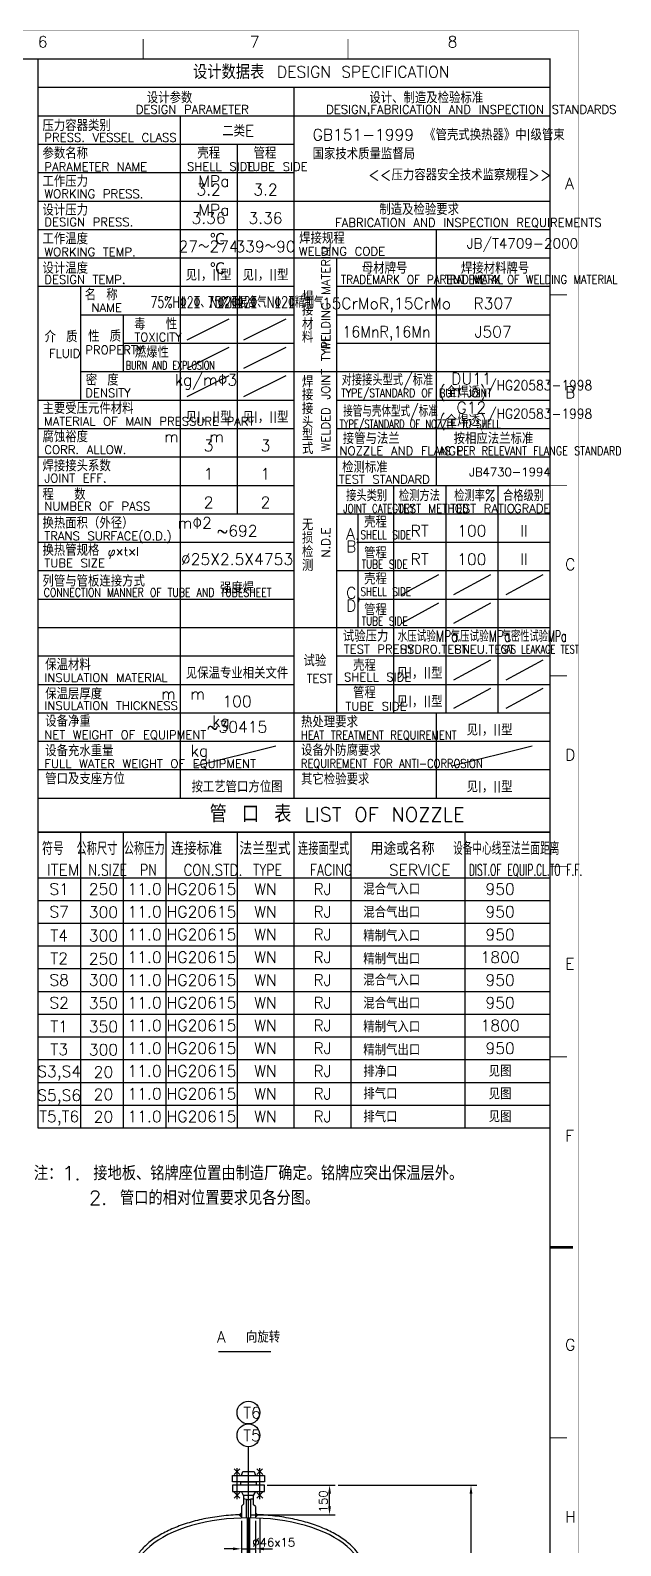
# Model space of a CAD drawing. Extents: x 49444 to 186345, y 41039 to 59803.
# Drawn here: x 69254 to 72365, y 51471 to 59466 of the extents above; entities that cross this region are included whole.
import ezdxf
from ezdxf.enums import TextEntityAlignment as Align

# ---------------------------------------------------------------- set-up
doc = ezdxf.new("R2010")
doc.units = 0
doc.header["$LTSCALE"] = 60
doc.header["$MEASUREMENT"] = 0
doc.header["$PDMODE"] = 3
doc.header["$PDSIZE"] = 0.001
doc.layers.get('0').update_dxf_attribs({"linetype": 'CONTINUOUS'})
doc.layers.get('DEFPOINTS').update_dxf_attribs({"linetype": 'CONTINUOUS'})
doc.styles.get("Standard").update_dxf_attribs({"font": 'txt.shx', "bigfont": 'hztxt.shx'})
doc.dimstyles.new('STANDARD$0', dxfattribs={"dimtxt": 3, "dimasz": 3, "dimexe": 2, "dimexo": 1, "dimgap": 0.5, "dimtad": 1, "dimdec": 0, "dimzin": 0, "dimdsep": 46, "dimtxsty": 'Standard', "dimcen": 1, "dimclrd": 256, "dimclre": 256, "dimclrt": 256, "dimadec": 0, "dimazin": 0, "dimtfac": 1.5, "dimtdec": 3, "dimtix": 1, "dimtmove": 0, "dimatfit": 2, "dimfxl": 0, "dimtolj": 1, "dimarcsym": 0})

# ---------------------------------------------------------------- blocks, each defined once
blk = doc.blocks.new('*D29')
at = {"lineweight": -2}
for p, q in [((70876.1, 51789.8), (71606.6, 51789.8)), ((71576.6, 50480.3), (71576.6, 51744.8)), ((71079.3, 50435.3), (71606.6, 50435.3))]:
    blk.add_line(p, q, dxfattribs=at)
for points in [[(71569.1, 51744.8), (71584.1, 51744.8), (71576.6, 51789.8)], [(71569.1, 50480.3), (71584.1, 50480.3), (71576.6, 50435.3)]]:
    blk.add_solid(points)
at = {"layer": 'DEFPOINTS', "color": 0}
for p in [(70861.1, 51789.8), (71576.6, 51789.8), (71064.3, 50435.3)]:
    blk.add_point(p, dxfattribs=at)
at = {"insert": (71543, 51046.6), "char_height": 45, "attachment_point": 5, "rotation": 90}
blk.add_mtext('\\A1;1343', dxfattribs=at)
blk = doc.blocks.new('*D28')
at = {"lineweight": -2}
for p, q in [((70502.3, 51789.8), (70861.1, 51789.8)), ((70831.1, 51679), (70831.1, 51744.8)), ((70418.4, 51634), (70861.1, 51634))]:
    blk.add_line(p, q, dxfattribs=at)
for points in [[(70823.6, 51744.8), (70838.6, 51744.8), (70831.1, 51789.8)], [(70823.6, 51679), (70838.6, 51679), (70831.1, 51634)]]:
    blk.add_solid(points)
at = {"layer": 'DEFPOINTS', "color": 0}
for p in [(70487.3, 51789.8), (70831.1, 51789.8), (70403.4, 51634)]:
    blk.add_point(p, dxfattribs=at)
at = {"insert": (70798.1, 51704.4), "char_height": 45, "attachment_point": 5, "rotation": 90}
blk.add_mtext('\\A1;150', dxfattribs=at)
blk = doc.blocks.new('*D30')
at = {"lineweight": -2}
for p, q in [((70366.4, 51601.7), (70366.4, 51424.2)), ((70440.2, 51601.7), (70440.2, 51424.2)), ((70321.4, 51454.2), (70276.4, 51454.2)), ((70366.4, 51454.2), (70440.2, 51454.2)), ((70485.2, 51454.2), (70530.2, 51454.2))]:
    blk.add_line(p, q, dxfattribs=at)
for points in [[(70321.4, 51461.7), (70321.4, 51446.7), (70366.4, 51454.2)], [(70485.2, 51461.7), (70485.2, 51446.7), (70440.2, 51454.2)]]:
    blk.add_solid(points)
at = {"layer": 'DEFPOINTS', "color": 0}
for p in [(70366.4, 51616.7), (70440.2, 51616.7), (70440.2, 51454.2)]:
    blk.add_point(p, dxfattribs=at)
at = {"insert": (70537, 51488.4), "char_height": 45, "attachment_point": 5}
blk.add_mtext('\\A1;%%c46x15', dxfattribs=at)

msp = doc.modelspace()

# ---------------------------------------------------------------- linework, layer by layer
for p, q in [((69293.41849, 59165.230231), (71993.41849, 59165.230231)), ((70643.41849, 59165.230231), (70643.41849, 55415.230231)), ((69293.41849, 59015.230231), (71993.41849, 59015.230231)), ((70043.41849, 59015.230231), (70043.41849, 55415.230231)), ((69293.41849, 58865.230231), (70643.41849, 58865.230231)), ((70343.41849, 58865.230231), (70343.41849, 56915.230231)), ((69293.41849, 58715.230231), (70643.41849, 58715.230231)), ((69293.41849, 58565.230231), (71993.41849, 58565.230231)), ((69293.41849, 58415.230231), (71993.41849, 58415.230231)), ((71393.41849, 58415.230231), (71393.41849, 57065.230231)), ((69293.41849, 58265.230231), (71993.41849, 58265.230231)), ((70868.41849, 58265.230231), (70868.41849, 55865.230231)), ((69293.41849, 58115.230231), (70643.41849, 58115.230231)), ((69518.41849, 58115.230231), (69518.41849, 57515.230231)), ((70868.41849, 58115.230231), (71993.41849, 58115.230231)), ((69518.41849, 57965.230231), (70643.41849, 57965.230231)), ((69743.41849, 57965.230231), (69743.41849, 57665.230231)), ((70079.790519, 57833.416244), (70301.660855, 57944.351412)), ((70379.790519, 57833.416244), (70601.660855, 57944.351412)), ((70868.41849, 57965.230231), (71993.41849, 57965.230231)), ((69743.41849, 57815.230231), (70643.41849, 57815.230231)), ((70868.41849, 57815.230231), (71993.41849, 57815.230231)), ((70079.790519, 57683.416244), (70301.660855, 57794.351412)), ((70379.790519, 57683.416244), (70601.660855, 57794.351412)), ((69518.41849, 57665.230231), (70643.41849, 57665.230231)), ((70643.41849, 57665.230231), (71993.41849, 57665.230231)), ((70079.790519, 57533.416244), (70301.660855, 57644.351412)), ((70379.790519, 57533.416244), (70601.660855, 57644.351412)), ((69293.41849, 57515.230231), (70643.41849, 57515.230231)), ((70868.41849, 57515.230231), (71993.41849, 57515.230231)), ((69293.41849, 57365.230231), (70643.41849, 57365.230231)), ((70868.41849, 57365.230231), (71993.41849, 57365.230231)), ((69293.41849, 57215.230231), (70643.41849, 57215.230231)), ((70643.41849, 57215.230231), (71993.41849, 57215.230231)), ((69293.41849, 57065.230231), (70643.41849, 57065.230231)), ((70868.41849, 57065.230231), (71993.41849, 57065.230231)), ((71168.41849, 57065.230231), (71168.41849, 55865.230231)), ((71443.353256, 57065.230231), (71443.353256, 55865.230231)), ((71718.395149, 57065.230231), (71718.395149, 55865.230231)), ((69293.41849, 56915.230231), (70643.41849, 56915.230231)), ((70868.41849, 56915.230231), (71993.41849, 56915.230231)), ((70980.91849, 56915.230231), (70980.91849, 56315.230231)), ((69293.41849, 56765.230231), (70643.41849, 56765.230231)), ((70980.91849, 56765.230231), (71993.41849, 56765.230231)), ((69293.41849, 56615.230231), (70643.41849, 56615.230231)), ((70868.41849, 56615.230231), (71993.41849, 56615.230231)), ((71211.75788, 56488.875507), (71406.519264, 56595.134196)), ((71486.692645, 56488.875507), (71681.45403, 56595.134196)), ((71761.734539, 56488.875507), (71956.495923, 56595.134196)), ((69293.41849, 56465.230231), (70643.41849, 56465.230231)), ((69293.41849, 56465.230231), (70643.41849, 56465.230231)), ((70980.91849, 56465.230231), (71993.41849, 56465.230231)), ((71211.75788, 56338.875507), (71406.519264, 56445.134196)), ((71486.692645, 56338.875507), (71681.45403, 56445.134196)), ((69293.41849, 56315.230231), (70643.41849, 56315.230231)), ((70643.41849, 56315.230231), (71993.41849, 56315.230231)), ((69293.41849, 56165.230231), (70643.41849, 56165.230231)), ((70868.41849, 56165.230231), (71993.41849, 56165.230231)), ((71486.692645, 56038.875507), (71681.45403, 56145.134196)), ((71761.734539, 56038.875507), (71956.495923, 56145.134196)), ((69293.41849, 56015.230231), (70643.41849, 56015.230231)), ((70868.41849, 56015.230231), (71993.41849, 56015.230231)), ((71486.692645, 55888.875507), (71681.45403, 55995.134196)), ((71761.734539, 55888.875507), (71956.495923, 55995.134196)), ((69293.41849, 55865.230231), (70643.41849, 55865.230231)), ((70643.41849, 55865.230231), (71993.41849, 55865.230231)), ((71393.41849, 55865.230231), (71393.41849, 55415.230231)), ((69293.41849, 55715.230231), (70643.41849, 55715.230231)), ((70124.757805, 55585.56506), (70548.137499, 55691.409983)), ((70643.41849, 55715.230231), (71993.41849, 55715.230231)), ((71474.757805, 55585.56506), (71898.137499, 55691.409983)), ((69293.41849, 55565.230231), (70643.41849, 55565.230231)), ((70643.41849, 55565.230231), (71993.41849, 55565.230231)), ((69518.41849, 55235.230227), (69518.41849, 53675.230231)), ((69743.41849, 55235.230227), (69743.41849, 53675.230231)), ((69968.41849, 55235.230227), (69968.41849, 53675.230231)), ((70343.41849, 55235.230227), (70343.41849, 53675.230231)), ((70643.41849, 55235.230227), (70643.41849, 53675.230231)), ((70943.41849, 55235.230227), (70943.41849, 53675.230231)), ((71543.41849, 55235.230227), (71543.41849, 53675.230231)), ((69293.41849, 54995.230227), (71993.41849, 54995.230227)), ((69293.41849, 54875.230227), (71993.41849, 54875.230227)), ((69293.41849, 54755.230227), (71993.41849, 54755.230227)), ((69293.41849, 54635.230227), (71993.41849, 54635.230227)), ((69293.41849, 54515.230227), (71993.41849, 54515.230227)), ((69293.41849, 54395.230227), (71993.41849, 54395.230227)), ((69293.41849, 54275.230227), (71993.41849, 54275.230227)), ((69293.41849, 54155.230227), (71993.41849, 54155.230227)), ((69293.41849, 54035.230227), (71993.41849, 54035.230227)), ((69293.41849, 53915.230227), (71993.41849, 53915.230227)), ((69293.41849, 53675.230231), (71993.41849, 53675.230231)), ((70246.249784, 52496.026896), (70521.376451, 52496.026896)), ((70403.392323, 51168.929347), (70403.392323, 51993.00287)), ((70397.392334, 51617.27151), (70397.392334, 51168.929347)), ((70397.392334, 51591.624664), (70409.392334, 51591.624664)), ((70409.392334, 51617.27151), (70409.392334, 51168.398358)), ((70463.894957, 51615.757376), (70463.894957, 50460.327835))]:
    msp.add_line(p, q)
at = {"const_width": 1.5}
msp.add_lwpolyline([(63233.41849, 59465.230231), (63233.41849, 46850.230231), (72143.41849, 46850.230231), (72143.41849, 59465.230231), (63233.41849, 59465.230231, 1.9635677679)], format="xyb", dxfattribs=at)
for points, const_width in [([(69848.41849, 59315.230231), (69848.41849, 59420.230231)], 4.5), ([(70928.41849, 59315.230231), (70928.41849, 59420.230231)], 4.5), ([(63608.41849, 59315.230231), (63608.41849, 47000.230231), (71993.41849, 47000.230231), (71993.41849, 59315.230231), (63608.41849, 59315.230231)], 7.5), ([(72083.41849, 58070.230231), (71993.41849, 58070.230231)], 4.5), ([(72083.41849, 57065.230231), (71993.41849, 57065.230231)], 4.5), ([(72083.41849, 56060.230231), (71993.41849, 56060.230231)], 4.5), ([(72083.41849, 55055.230231), (71993.41849, 55055.230231)], 4.5), ([(72083.41849, 54050.230231), (71993.41849, 54050.230231)], 4.5), ([(72113.41849, 53045.230231), (71993.41849, 53045.230231)], 15), ([(72083.41849, 52040.230231), (71993.41849, 52040.230231)], 4.5)]:
    msp.add_lwpolyline(points, dxfattribs=dict(const_width=const_width))
for points in [[(69293.418494, 59315.230231), (69293.418494, 53675.230231)], [(69293.418494, 55415.230231), (71993.41849, 55415.230231)], [(69293.418494, 55415.230231), (71993.41849, 55415.230231)], [(71993.41849, 55235.230231), (69293.418494, 55235.230231)], [(69293.418494, 55235.230231), (71993.41849, 55235.230231)], [(69293.418494, 53795.230231), (71993.41849, 53795.230231)], [(70328.204277, 51846.637665), (70358.704497, 51876.193875)], [(70328.676282, 51876.66588), (70358.232492, 51846.16566)], [(70343.454381, 51717.024397), (70343.454381, 51879.015029)], [(70366.250982, 51840.332715), (70373.605947, 51862.643325), (70433.057637, 51862.643325), (70440.412602, 51840.332715)], [(70478.580402, 51846.637665), (70448.080182, 51876.193875)], [(70478.108397, 51876.66588), (70448.552187, 51846.16566)], [(70463.330286, 51717.024397), (70463.330286, 51879.015029)], [(70328.204277, 51722.332095), (70358.704497, 51751.88832)], [(70328.676282, 51752.36031), (70358.232492, 51721.860105)], [(70362.532812, 51789.784155), (70362.532812, 51808.103385), (70444.130772, 51808.103385), (70444.130772, 51789.784155)], [(70440.003537, 51756.57561), (70428.818862, 51736.327275), (70377.844707, 51736.327275), (70366.781037, 51756.57561)], [(70377.844707, 51736.327275), (70377.844707, 51689.30277)], [(70428.818862, 51736.327275), (70428.818862, 51687.265245)], [(70478.580402, 51722.332095), (70448.080182, 51751.88832)], [(70478.108397, 51752.36031), (70448.552187, 51721.860105)], [(70366.422867, 51678.625365), (70377.844707, 51689.30277)], [(70366.422867, 51678.625365), (70366.422867, 51616.703505)], [(70391.922867, 51714.133095), (70391.922867, 51617.23041)], [(70414.740702, 51715.067475), (70414.740702, 51617.23158)], [(70440.240702, 51677.03139), (70428.818862, 51687.70881)], [(70440.240702, 51677.03139), (70440.240702, 51616.70733)]]:
    msp.add_lwpolyline(points)
for points in [[(70319.333892, 51808.103385), (70319.333892, 51840.332715), (70487.329692, 51840.332715), (70487.329692, 51808.103385)], [(70319.333892, 51789.784155), (70319.333892, 51756.57561), (70487.329692, 51756.57561), (70487.329692, 51789.784155)]]:
    msp.add_lwpolyline(points, close=True)
msp.add_lwpolyline([(70428.818858, 51717.289638, 0.0278642142), (70423.284074, 51716.822092, 0.0466953254), (70410.63876, 51713.817079, -0.0734135335), (70402.479234, 51712.331707, -0.0965903446), (70392.458904, 51713.939302, 0.0639054704), (70377.580964, 51717.329213, 0.0610899421)], format="xyb")
for centre in [(70403.392323, 52173.00287), (70403.392323, 52053.00287)]:
    msp.add_circle(centre, 60)
msp.add_ellipse((70403.392334, 51317.28651), major_axis=(-600, 0), ratio=0.5, start_param=3.1415926536, end_param=6.2831853072)
for points, knots in [([(70366.422867, 51634.72474), (70359.925084, 51634.527255), (70353.433424, 51634.277669), (70314.194405, 51632.45159), (70281.677379, 51629.597291), (70217.943514, 51621.295678), (70186.727426, 51615.848559), (70126.381219, 51602.486775), (70097.251768, 51594.572463), (70041.806508, 51576.452274), (70015.491158, 51566.246951), (69966.326149, 51543.757784), (69943.476425, 51531.474655), (69901.811665, 51505.060563), (69882.995399, 51490.929891), (69849.900233, 51461.050505), (69835.61883, 51445.299297), (69815.93848, 51417.807971), (69809.162677, 51406.4419), (69798.05085, 51383.208202), (69793.716253, 51371.339605), (69787.636856, 51347.288631), (69785.894238, 51335.107226), (69785.423626, 51321.030546), (69785.392334, 51319.158528), (69785.392334, 51317.28651)], [4.7731302979, 4.7731302979, 4.7731302979, 4.7731302979, 4.8051962305, 4.8051962305, 4.9672334602, 4.9672334602, 5.1292706899, 5.1292706899, 5.2913079197, 5.2913079197, 5.4533451494, 5.4533451494, 5.6153823791, 5.6153823791, 5.7774196088, 5.7774196088, 5.9394568385, 5.9394568385, 6.0484615132, 6.0484615132, 6.157466188, 6.157466188, 6.2664708627, 6.2664708627, 6.2831853072, 6.2831853072, 6.2831853072, 6.2831853072]), ([(71021.392303, 51317.28651), (71021.391934, 51328.657204), (71020.234294, 51340.027076), (71015.523849, 51363.145773), (71011.848111, 51374.880948), (71002.107128, 51397.903469), (70996.043476, 51409.191424), (70981.682685, 51431.194933), (70973.38593, 51441.911608), (70954.707117, 51462.691686), (70944.324806, 51472.755763), (70915.768161, 51497.161701), (70896.332703, 51511.037877), (70853.507005, 51536.909458), (70830.115748, 51548.904421), (70779.957174, 51570.784623), (70753.189898, 51580.669157), (70696.942223, 51598.119408), (70667.462328, 51605.684602), (70606.526404, 51618.326459), (70575.07106, 51623.402795), (70510.976593, 51630.949292), (70478.338227, 51633.419278), (70443.761286, 51634.618075), (70442.001218, 51634.675249), (70440.240702, 51634.728595)], [3.1415926785, 3.1415926785, 3.1415926785, 3.1415926785, 3.2431176224, 3.2431176224, 3.3500721224, 3.3500721224, 3.4570266225, 3.4570266225, 3.5639811225, 3.5639811225, 3.6709356225, 3.6709356225, 3.8329728522, 3.8329728522, 3.9950100819, 3.9950100819, 4.1570473116, 4.1570473116, 4.3190845414, 4.3190845414, 4.4811217711, 4.4811217711, 4.6431590008, 4.6431590008, 4.6518468801, 4.6518468801, 4.6518468801, 4.6518468801])]:
    msp.add_open_spline(points, degree=3, knots=knots)
for p in [(70403.331786, 51805.703443), (70403.331786, 51792.184088)]:
    msp.add_point(p)
at = {"color": 0, "linetype": 'ByBlock'}
for p in [(70403.392334, 51738.778628), (70391.922869, 51617.230405), (70414.740704, 51617.231583), (70414.740704, 51617.231583), (70440.240704, 51616.707326)]:
    msp.add_point(p, dxfattribs=at)
for points in [[(70366.543944, 51616.70733), (70349.942917, 51634.11143), (70366.543944, 51646.86936)], [(70440.240702, 51616.70733), (70456.841729, 51634.11143), (70440.240702, 51646.86936)]]:
    msp.add_solid(points)

# ---------------------------------------------------------------- texts
for s, height, p in [('6', 60, (69293.41849, 59375.230231)), ('7', 60, (70410.91849, 59375.230231)), ('8', 60, (71453.41849, 59375.230231)), ('设计数据表', 75, (70111.77494, 59208.693108)), ('DESIGN SPECIFICATION', 60, (70553.704786, 59216.619549)), ('设计参数', 60, (69868.110671, 59080.875437)), ('设计、制造及检验标准', 60, (71040.853469, 59080.875437)), ('DESIGN PARAMETER', 45, (69809.660013, 59025.999104)), ('DESIGN,FABRICATION AND INSPECTION STANDARDS ', 45, (70813.20914, 59025.999104)), ('压力容器类别', 60, (69317.909297, 58934.19836)), ('GB151-1999 《管壳式换热器》中I级管束', 60, (70741.517885, 58885.186883)), ('参数名称', 60, (69317.909297, 58787.759739)), ('PRESS. VESSEL CLASS', 45, (69327.843631, 58877.993763)), ('壳程', 60, (70134.260488, 58789.068597)), ('管程', 60, (70430.467335, 58788.627958)), ('国家技术质量监督局', 60, (70741.517885, 58784.804996)), ('PARAMETER NAME', 45, (69327.843631, 58723.057449)), ('SHELL SIDE', 45, (70079.409824, 58724.366306)), ('TUBE SIDE', 45, (70393.240348, 58723.925668)), ('工作压力          MPa', 60, (69317.909297, 58639.94702)), ('       <<压力容器安全技术监察规程>>', 60, (70627.356352, 58674.041854)), ('A', 60, (72072.828582, 58628.34993)), ('WORKING PRESS.', 45, (69327.843631, 58580.672659)), ('设计压力          MPa', 60, (69317.909297, 58488.259831)), ('制造及检验要求', 60, (71093.371682, 58491.405718)), ('DESIGN PRESS.', 45, (69327.843631, 58432.131344)), ('FABRICATION AND INSPECTION REQUIREMENTS', 45, (70860.359136, 58428.985496)), ('工作温度           ℃', 60, (69317.909297, 58336.572668)), ('焊接规程', 60, (70670.927568, 58339.718529)), ('JB/T4709-2000', 52.5, (71554.264222, 58314.974707)), ('WORKING TEMP.', 45, (69327.843631, 58274.152446)), ('WELDING CODE', 45, (70668.926413, 58277.298307)), ('设计温度           ℃', 60, (69317.909297, 58181.739618)), ('母材牌号', 60, (71001.135978, 58181.739618)), ('焊接材料牌号', 60, (71523.618898, 58181.739618)), ('DESIGN TEMP.', 45, (69327.843631, 58128.756992)), ('名 称', 60, (69540.529996, 58041.67594)), ('焊', 60, (70685.591701, 58029.122711)), ('NAME', 45, (69576.335467, 57980.437254)), ('接', 60, (70685.591701, 57960.761668)), ('介 质', 60, (69328.690949, 57819.961429)), ('性 质', 60, (69558.415619, 57822.833441)), ('毒  性', 60, (69800.910076, 57886.796941)), ('材', 60, (70685.591701, 57886.859449)), ('TOXICITY', 45, (69802.887081, 57824.584127)), ('料', 60, (70685.591701, 57817.400696)), ('FLUID', 45, (69352.081962, 57738.665991)), ('PROPERTY', 45, (69543.128468, 57757.431253)), ('燃爆性', 60, (69804.382101, 57738.023039)), ('密 度     kg/m%%1303', 60, (69546.124003, 57591.67594)), ('焊', 60, (70685.591701, 57582.051043)), ('DU11', 60, (71472.070843, 57597.952445)), ('DENSITY', 45, (69543.531247, 57530.437254)), ('接', 60, (70685.591701, 57512.688472)), ('(全焊透)', 60, (71407.417866, 57528.447226)), ('B', 60, (72072.828582, 57525.84993)), ('主要受压元件材料', 60, (69317.909297, 57441.637401)), ('接', 60, (70685.591701, 57440.164858)), ('G12', 60, (71500.220769, 57445.043957)), ('MATERIAL OF MAIN PRESSURE PART ', 45, (69325.60863, 57380.148417)), ('头', 60, (70685.591701, 57367.641235)), ('(全焊透)', 60, (71407.417866, 57376.863377)), ('腐蚀裕度           m', 60, (69317.909297, 57292.136864)), (' m', 60, (69905.27411, 57292.136864)), ('型', 60, (70685.591701, 57302.659221)), ('接管与法兰', 60, (70900.852567, 57282.707212)), ('按相应法兰标准', 60, (71485.229996, 57282.707212)), ('CORR. ALLOW.', 45, (69327.843631, 57231.153918)), ('式', 60, (70685.591701, 57230.135598)), ('NOZZLE AND FLANGE', 45, (70883.348889, 57224.626046)), ('焊接接头系数 ', 60, (69317.909297, 57138.767901)), ('检测标准', 60, (70897.430786, 57131.725046)), ('JOINT EFF. ', 45, (69327.843631, 57080.686736)), ('TEST STANDARD', 45, (70879.66959, 57074.240452)), ('JB4730-1994', 45, (71566.177573, 57113.219731)), ('程  数', 60, (69317.909297, 56987.785735)), ('NUMBER OF PASS', 45, (69327.843631, 56932.60635)), ('TEST RATIO', 45, (71466.694962, 56920.392995)), ('GRADE', 45, (71802.693011, 56920.392995)), ('换热面积（外径）    m%%1302', 60, (69317.909297, 56836.803581)), ('无', 60, (70685.591701, 56827.292437)), ('壳程', 60, (71013.122019, 56842.095434)), ('TRANS SURFACE(O.D.)', 45, (69327.843631, 56775.820635)), ('损', 60, (70685.591701, 56757.929866)), ('A,', 60, (70918.389314, 56779.756187)), ('B', 60, (70918.389314, 56712.674148)), ('换热管规格 ', 60, (69317.909297, 56693.226261)), ('φ×t×l', 45, (69661.402812, 56693.226261)), ('检', 60, (70685.591701, 56685.406252)), ('管程', 60, (71013.122019, 56679.613142)), ('TUBE SIZE', 45, (69327.843631, 56632.952083)), ('测', 60, (70685.591701, 56612.882629)), ('壳程', 60, (71013.122019, 56542.095434)), ('C', 60, (72072.828582, 56618.34993)), ('列管与管板连接方式', 60, (69317.909297, 56530.743969)), ('C,', 60, (70918.389314, 56467.437131)), ('D', 60, (70918.389314, 56400.355092)), ('管程', 60, (71013.122019, 56379.613142)), ('试验压力', 60, (70900.903079, 56240.197647)), ('TEST PRESS.', 45, (70906.162168, 56178.429427)), ('HYDRO.TEST ', 45, (71200.541321, 56177.796377)), ('PNEU.TEST ', 45, (71487.350508, 56177.796377)), ('保温材料', 60, (69332.24382, 56089.564597)), ('试验', 60, (70693.59467, 56110.372461)), ('壳程', 60, (70954.922949, 56086.233933)), ('INSULATION MATERIAL', 45, (69327.843631, 56027.796377)), ('TEST', 45, (70710.30607, 56023.673345)), ('SHELL SIDE', 45, (70907.452252, 56030.974793)), ('保温层厚度        m', 60, (69332.24382, 55935.600883)), (' m', 60, (69889.620601, 55935.600883)), ('管程', 60, (70954.922949, 55942.033827)), ('INSULATION THICKNESS', 45, (69327.843631, 55880.341744)), ('TUBE SIDE', 45, (70914.896137, 55877.011066)), ('设备净重           kg', 60, (69332.24382, 55791.400777)), ('热处理要求', 60, (70680.713728, 55787.801114)), ('NET WEIGHT OF EQUIPMENT', 45, (69327.843631, 55726.378016)), ('设备充水重量       kg', 60, (69332.24382, 55635.422953)), ('设备外防腐要求', 60, (70680.713728, 55637.801114)), ('D', 60, (72072.828582, 55613.34993)), ('FULL WATER WEIGHT OF EQUIPMENT', 45, (69327.843631, 55574.453068)), ('管口及支座方位', 60, (69332.24382, 55487.801114)), ('其它检验要求', 60, (70680.713728, 55485.422953)), ('LIST OF NOZZLE', 75, (70698.372577, 55290.976278)), ('ITEM', 60, (69340.872577, 55005.976278)), ('SERVICE', 60, (71143.863445, 55005.976278)), ('混合气入口', 60.0000003, (71008.948492, 54905.230226)), ('混合气出口', 60.0000003, (71008.948492, 54783.29435)), ('精制气入口', 60.0000003, (71008.948492, 54659.282934)), ('精制气出口', 60.0000003, (71008.948492, 54537.347058)), ('E', 60, (72072.828582, 54510.84993)), ('混合气入口', 60.0000003, (71008.948492, 54425.230224)), ('混合气出口', 60.0000003, (71008.948492, 54303.294347)), ('精制气入口', 60.0000003, (71008.948492, 54179.282932)), ('精制气出口', 60.0000003, (71008.948492, 54057.347055)), ('排净口', 60.0000003, (71008.948492, 53943.375744)), ('排气口', 60.0000003, (71008.948492, 53825.7947)), ('排气口', 60.0000003, (71008.948492, 53704.260501)), ('F', 60, (72072.828582, 53603.34993)), ('注：1. 接地板、铭牌座位置由制造厂确定。铭牌应突出保温层外。', 75, (69272.350862, 53398.756363)), ('    2. 管口的相对位置要求见各分图。', 75, (69272.350862, 53268.32966)), ('A  向旋转', 60, (70237.177945, 52542.076634)), ('G', 60, (72072.828582, 52500.84993)), ('T6', 60, (70375.775757, 52142.051567)), ('T5', 60, (70375.775757, 52022.051567)), ('H', 60, (72072.828582, 51593.34993))]:
    msp.add_text(s, height=height).set_placement(p)
for s, height, p in [(' 二类E', 59.994, (70323.154893, 58905.269683)), ('3.2', 60, (70193.418494, 58595.230231)), ('3.2', 60, (70493.418494, 58595.230231)), ('3.36', 60, (70193.418494, 58445.230231)), ('3.36', 60, (70493.418494, 58445.230231)), ('27～274', 60, (70193.418494, 58295.230231)), ('339～90', 60, (70493.418494, 58295.230231)), ('见I，II型', 60, (70193.418494, 58145.230231)), ('见I，II型', 60, (70493.418494, 58145.230231)), ('15CrMoR,15CrMo', 60, (71130.91849, 57995.230231)), ('R307', 60, (71693.41849, 57995.230231)), ('J507', 60, (71693.41849, 57845.230231)), ('见I，II型', 60, (70193.418494, 57395.230231)), ('见I，II型', 60, (70493.418494, 57395.230231)), ('3', 60, (70193.418494, 57245.230231)), ('3', 60, (70493.418494, 57245.230231)), ('1', 60, (70193.418494, 57095.230231)), ('1', 60, (70493.418494, 57095.230231)), ('2', 60, (70193.418494, 56945.230231)), ('2', 60, (70493.418494, 56945.230231)), ('~692', 60, (70343.418494, 56795.230231)), ('RT', 60, (71305.885873, 56795.230231)), ('100', 60, (71580.874202, 56795.230231)), ('II', 60, (71855.906819, 56795.230231)), ('%%C25X2.5X4753', 60, (70343.418494, 56645.230231)), ('RT', 60, (71305.885873, 56645.230231)), ('100', 60, (71580.874202, 56645.230231)), ('II', 60, (71855.906819, 56645.230231)), ('强度焊', 60, (70343.418494, 56495.230231)), ('见保温专业相关文件', 60, (70343.418494, 56045.230231)), ('见I，II型', 60, (71305.885873, 56045.230231)), ('100', 60, (70343.418494, 55895.230231)), ('见I，II型', 60, (71305.885873, 55895.230231)), ('~30415', 60, (70343.418494, 55760.596825)), ('见I，II型', 60, (71674.43064, 55745.230231)), ('按工艺管口方位图', 60, (70343.418494, 55445.230231)), ('见I，II型', 60, (71674.43064, 55445.230231)), ('管 口 表^J', 90, (70454.601663, 55286.52337)), ('连接标准^J', 67.5, (70160.529747, 55115.230227)), ('法兰型式', 67.5, (70490.654237, 55115.230223)), ('用途或名称^J', 67.5, (71245.769147, 55115.230227)), ('S1', 60.0000003, (69405.918498, 54905.230226)), ('250', 60.0000003, (69639.097465, 54905.230226)), ('S7', 60.0000003, (69405.918498, 54785.230226)), ('300', 60.0000003, (69639.097465, 54783.29435)), ('T4', 60.0000003, (69405.918498, 54659.282934)), ('300', 60.0000003, (69639.097465, 54659.282934)), ('T2', 60.0000003, (69405.918498, 54539.282934)), ('250', 60.0000003, (69639.097465, 54537.347058)), ('S8', 60.0000003, (69405.918498, 54425.230224)), ('300', 60.0000003, (69639.097465, 54425.230224)), ('S2', 60.0000003, (69405.918498, 54305.230223)), ('350', 60.0000003, (69639.097465, 54303.294347)), ('T1', 60.0000003, (69405.918498, 54179.282932)), ('350', 60.0000003, (69639.097465, 54179.282932)), ('T3', 60.0000003, (69405.918498, 54059.282931)), ('300', 60.0000003, (69639.097465, 54057.347055)), ('S3,S4', 60.0000003, (69405.918498, 53943.375744)), ('20', 60.0000003, (69639.097465, 53939.503992)), ('S5,S6', 60.0000003, (69405.918498, 53817.085005)), ('20', 60.0000003, (69639.097465, 53821.922948)), ('T5,T6', 60.0000003, (69405.918498, 53705.230215)), ('20', 60.0000003, (69639.097465, 53703.77745))]:
    msp.add_text(s, height=height).set_placement(p, align=Align.CENTER)
for s, p in [('WELDING MATERIAL', (70833.747425, 57775.497404)), ('WELDED JOINT TYPE', (70833.747425, 57243.923373)), ('N.D.E', (70833.747425, 56684.415335))]:
    msp.add_text(s, height=45, rotation=90).set_placement(p)
for s, height, width, p in [(' TRADEMARK OF PARENT METAL ', 45, 0.9, (70855.264899, 58128.756992)), (' TRADEMARK OF WELDING MATERIAL', 45, 0.85, (71405.377092, 58128.756992)), ('BURN AND EXPLOSION', 45, 0.675, (69757.479986, 57675.810225)), ('对接接头型式/标准', 60, 0.9, (70894.230181, 57591.637401)), ('TYPE/STANDARD OF BUTT JOINT', 45, 0.8, (70892.20093, 57530.148417)), ('/HG20583-1998', 52.5, 0.9, (71666.640843, 57567.106196)), ('接管与壳体型式/标准', 60, 0.8, (70902.957989, 57427.482559)), ('TYPE/STANDARD OF NOZZLE TO SHELL', 45, 0.7, (70884.675149, 57366.499613)), ('/HG20583-1998', 52.5, 0.9, (71666.640843, 57417.106196)), ('AS PER RELEVANT FLANGE STANDARD', 45, 0.825, (71408.912721, 57224.626046)), ('接头类别', 60, 0.9, (70918.452959, 56981.375942)), ('检测方法', 60, 0.9, (71196.719514, 56981.375942)), ('检测率%', 60, 0.9, (71487.774973, 56981.375942)), ('合格级别', 60, 0.9, (71745.583992, 56981.375942)), ('JOINT CATEGORY', 45, 0.75, (70903.092056, 56920.392995)), ('TEST METHOD', 45, 0.9, (71191.270574, 56920.392995)), ('SHELL SIDE', 45, 0.75, (70994.468802, 56781.821257)), ('TUBE SIDE', 45, 0.75, (71000.934665, 56626.346043)), ('SHELL SIDE', 45, 0.75, (70994.468802, 56481.821257)), ('CONNECTION MANNER OF TUBE AND TUBESHEET', 45, 0.8, (69324.643965, 56477.476869)), ('TUBE SIDE', 45, 0.75, (71000.934665, 56326.346043)), ('水压试验MPa', 60, 0.7, (71189.683728, 56239.564597)), ('气压试验MPa', 60, 0.7, (71467.994185, 56239.564597)), ('气密性试验MPa', 60, 0.6, (71738.794423, 56239.564597)), ('GAS LEAKAGE TEST ', 45, 0.7, (71733.936989, 56177.796377)), ('HEAT TREATMENT REQUIREMENT', 45, 0.85, (70680.160768, 55725.063149)), ('REQUIREMENT FOR ANTI-CORROSION', 45, 0.85, (70680.160768, 55575.063149)), ('N.SIZE', 60, 0.8, (69560.030387, 55005.976278)), ('PN', 60, 0.8, (69831.997879, 55005.976273)), ('CON.STD.', 60, 0.85, (70061.855114, 55005.976278)), ('TYPE', 60, 0.8, (70427.908553, 55005.976273)), ('FACING', 60, 0.8, (70727.908553, 55005.976273)), ('DIST.OF EQUIP.CL.TO F.F.', 60, 0.58, (71565.405199, 55005.976278))]:
    msp.add_text(s, height=height, dxfattribs=dict(width=width)).set_placement(p)
for s, height, width, p in [('75%H%%1322%%133、N%%1322%%133混合气', 60, 0.7, (70193.418494, 58001.827137)), ('75%H%%1322%%133、N%%1322%%133精制气', 60, 0.7, (70493.418494, 58001.827137)), ('符号^J', 67.5, 0.85, (69398.41849, 55115.230227)), ('公称尺寸^J', 67.5, 0.8, (69628.969165, 55115.230227)), ('公称压力', 67.5, 0.8, (69853.969165, 55115.230223)), ('连接面型式', 67.5, 0.8, (70799.554522, 55115.230223)), ('设备中心线至法兰面距离', 67.5, 0.58, (71762.330561, 55115.230227))]:
    msp.add_text(s, height=height, dxfattribs=dict(width=width)).set_placement(p, align=Align.CENTER)
at = {"width": 0.911765}
msp.add_text('16MnR,16Mn', height=60, dxfattribs=at).set_placement((70898.41849, 57845.230231), (71363.41849, 57845.230231), align=Align.FIT)
for s, p in [('11.0', (69855.91849, 54935.230223)), ('HG20615', (70155.91849, 54935.230223)), ('WN', (70493.41849, 54935.230223)), ('RJ', (70793.41849, 54935.230223)), ('950', (71730.025595, 54935.230231)), ('11.0', (69855.91849, 54815.230223)), ('HG20615', (70155.91849, 54815.230223)), ('WN', (70493.41849, 54815.230223)), ('RJ', (70793.41849, 54815.230223)), ('950', (71730.025595, 54815.230231)), ('11.0', (69855.91849, 54695.230223)), ('HG20615', (70155.91849, 54695.230223)), ('WN', (70493.41849, 54695.230223)), ('RJ', (70793.41849, 54695.230223)), ('950', (71730.025595, 54695.230231)), ('11.0', (69855.91849, 54575.230223)), ('HG20615', (70155.91849, 54575.230223)), ('WN', (70493.41849, 54575.230223)), ('RJ', (70793.41849, 54575.230223)), ('1800', (71730.025595, 54575.230231)), ('11.0', (69855.91849, 54455.230227)), ('HG20615', (70155.91849, 54455.230227)), ('WN', (70493.41849, 54455.230223)), ('RJ', (70793.41849, 54455.230223)), ('950', (71730.025595, 54455.230231)), ('11.0', (69855.91849, 54335.230223)), ('HG20615', (70155.91849, 54335.230223)), ('WN', (70493.41849, 54335.230223)), ('RJ', (70793.41849, 54335.230223)), ('950', (71730.025595, 54335.230231)), ('11.0', (69855.91849, 54215.230223)), ('HG20615', (70155.91849, 54215.230223)), ('WN', (70493.41849, 54215.230223)), ('RJ', (70793.41849, 54215.230223)), ('1800', (71730.025595, 54215.230231)), ('11.0', (69855.91849, 54095.230223)), ('HG20615', (70155.91849, 54095.230223)), ('WN', (70493.41849, 54095.230223)), ('RJ', (70793.41849, 54095.230223)), ('950', (71730.025595, 54095.230231)), ('11.0', (69855.91849, 53975.230223)), ('HG20615', (70155.91849, 53975.230223)), ('WN', (70493.41849, 53975.230223)), ('RJ', (70793.41849, 53975.230223)), ('见图', (71730.025595, 53975.230231)), ('见图', (71730.025595, 53855.230223)), ('11.0', (69855.91849, 53855.230227)), ('HG20615', (70155.91849, 53855.230227)), ('WN', (70493.41849, 53855.230227)), ('RJ', (70793.41849, 53855.230227)), ('11.0', (69855.91849, 53735.230227)), ('HG20615', (70155.91849, 53735.230227)), ('WN', (70493.41849, 53735.230227)), ('RJ', (70793.41849, 53735.230227)), ('见图', (71730.025595, 53735.230218))]:
    msp.add_text(s, height=60).set_placement(p, align=Align.MIDDLE_CENTER)

# ---------------------------------------------------------------- dimensions: what is measured, and where the dimension line sits
for base, p1, p2, text, override, picture, middle in [((70831.050898, 51789.784155), (70403.392323, 51633.991307), (70487.329692, 51789.784155), '150', {"dimscale": 15, "dimgap": 0.1, "dimcen": 3, "dimtdec": 5, "dimtmove": 2, "dimatfit": 3}, '*D28', (70798.092565, 51704.41133)), ((71576.631797, 51789.784155), (71064.312638, 50435.28651), (70861.050898, 51789.784155), '1343', {"dimscale": 15, "dimgap": 0.1, "dimdec": 5, "dimcen": 3, "dimtdec": 5, "dimtmove": 2, "dimatfit": 3}, '*D29', (71542.953233, 51046.618796))]:
    dim = msp.add_linear_dim(base=base, p1=p1, p2=p2, angle=90, text=text, dimstyle='STANDARD$0', override=override)
    dim.commit()
    dim.dimension.update_dxf_attribs({"geometry": picture, "text_midpoint": middle, "dimtype": 160})
dim = msp.add_linear_dim(base=(70440.240702, 51454.190841), p1=(70366.422867, 51616.703505), p2=(70440.240702, 51616.70733), text='%%c46x15', dimstyle='STANDARD$0', override={"dimscale": 15, "dimgap": 0.1, "dimcen": 3, "dimtdec": 0, "dimtmove": 2, "dimatfit": 3})
dim.commit()
dim.dimension.update_dxf_attribs({"geometry": '*D30', "text_midpoint": (70537.006362, 51488.41343), "dimtype": 160})

doc.saveas('drawing.dxf')
